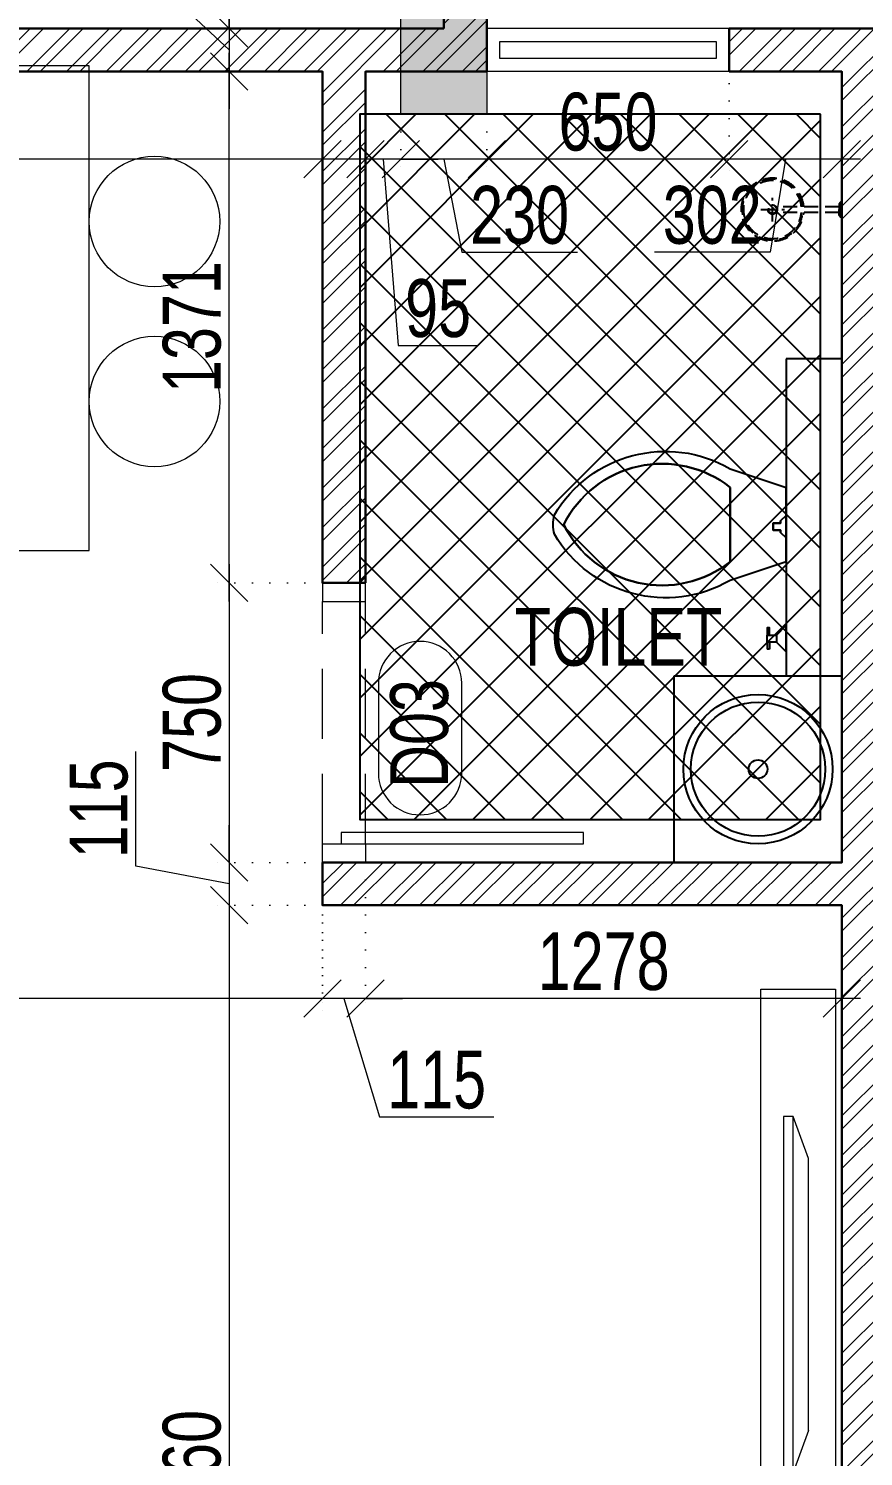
# Model space of a CAD drawing. Header units: inches. Extents: x 785882 to 928568, y 496782 to 576896.
# Drawn here: x 834435 to 836673, y 526838 to 530667 of the extents above; entities that cross this region are included whole.
import ezdxf
from ezdxf.enums import TextEntityAlignment as Align

# ---------------------------------------------------------------- set-up
doc = ezdxf.new("R2010")
doc.units = ezdxf.units.IN
doc.header["$LTSCALE"] = 750
doc.header["$MEASUREMENT"] = 0
doc.linetypes.add('DOT', pattern=[0.25, 0, -0.25])
doc.linetypes.add('HIDDEN', pattern=[0.375, 0.25, -0.125])
for name, color, linetype, lineweight in [('COLUMN', 5, 'Continuous', 13), ('DIMENSION WORKING-MSA', 222, 'Continuous', 13), ('DOOR NO-MSA', 4, 'Continuous', 9), ('DOOR-MSA', 50, 'Continuous', 13), ('ELE-01-MSA', 7, 'Continuous', 30), ('FURNITURE-MSA', 251, 'Continuous', 5), ('TEXT ROOM NAME-MSA', 210, 'Continuous', 13), ('WALL HATCH-MSA', 251, 'Continuous', 9), ('WALL-MSA', 32, 'Continuous', 30), ('WINDOW-MSA', 50, 'Continuous', 13)]:
    doc.layers.add(name, color=color, linetype=linetype, lineweight=lineweight)
for name, color, linetype in [('HATCH-SUNK 300MM-MSA', 47, 'Continuous'), ('P.FIXTURE', 7, 'Continuous'), ('R.C.C HATCH-MSA', 250, 'Continuous')]:
    doc.layers.add(name, color=color, linetype=linetype)
doc.styles.add('AR', font='swisscl.ttf')
doc.styles.add('Arial-Reg+0.8Sc', font='swisscl.ttf')
doc.styles.add('MtXpl_Swis721_LtCn_B', font='swisscl.ttf')
doc.dimstyles.new('WORKING DIM', dxfattribs={"dimtxt": 155, "dimasz": 100, "dimexe": 50, "dimexo": 0, "dimgap": 20, "dimtad": 1, "dimdec": 0, "dimzin": 0, "dimdsep": 46, "dimtxsty": 'AR', "dimblk": 'OBLIQUE', "dimcen": 0.09, "dimdle": 50, "dimclrd": 256, "dimclre": 250, "dimclrt": 256, "dimadec": 0, "dimazin": 0, "dimtfac": 1, "dimtdec": 0, "dimtofl": 0, "dimtmove": 1, "dimatfit": 0, "dimfxl": 1, "dimtolj": 1, "dimtzin": 0, "dimlwd": -1, "dimlwe": -1, "dimarcsym": 0})

# ---------------------------------------------------------------- blocks, each defined once
blk = doc.blocks.new('BLOCK-G & H TYPICAL COLOUMN')
at = {"layer": 'R.C.C HATCH-MSA'}
h = blk.add_hatch(color=256, dxfattribs=at)
h.dxf.hatch_style = 1
h.paths.add_polyline_path([(172697.62, -104207.75), (172688.57, -104207.75), (172688.57, -104255), (172697.62, -104255)])
h.paths.add_polyline_path([(172327.12, -104207.75), (172336.18, -104207.75), (172336.18, -104255), (172327.12, -104255)])
h.paths.add_polyline_path([(172819.88, -104207.75), (172819.88, -104216.81), (172867.12, -104216.81), (172867.12, -104207.75)])
h.paths.add_polyline_path([(172204.87, -104207.75), (172204.87, -104216.81), (172157.62, -104216.81), (172157.62, -104207.75)])
h.paths.add_polyline_path([(172561.18, -104240.06), (172552.12, -104240.06), (172552.12, -104287.31), (172561.18, -104287.31)])
h.paths.add_polyline_path([(172463.57, -104240.06), (172472.62, -104240.06), (172472.62, -104287.31), (172463.57, -104287.31)])
h.paths.add_polyline_path([(172177.87, -104422.2), (172177.87, -104431.25), (172130.62, -104431.25), (172130.62, -104422.2)])
h.paths.add_polyline_path([(172894.12, -104422.2), (172894.12, -104431.25), (172846.88, -104431.25), (172846.88, -104422.2)])
h.paths.add_polyline_path([(172336.12, -104486.75), (172336.12, -104495.81), (172288.87, -104495.81), (172288.87, -104486.75)])
h.paths.add_polyline_path([(172202.62, -104543.75), (172202.62, -104552.81), (172155.37, -104552.81), (172155.37, -104543.75)])
h.paths.add_polyline_path([(172822.13, -104543.75), (172822.13, -104552.81), (172869.37, -104552.81), (172869.37, -104543.75)])
h.paths.add_polyline_path([(172516.9, -104495.81), (172507.85, -104495.81), (172507.85, -104448.56), (172516.9, -104448.56)])
h.paths.add_polyline_path([(172697.62, -104104.25), (172688.57, -104104.25), (172688.57, -104057.01), (172697.62, -104057.01)])
h.paths.add_polyline_path([(172327.12, -104104.25), (172336.18, -104104.25), (172336.18, -104057.01), (172327.12, -104057.01)])
h.paths.add_polyline_path([(172819.88, -104104.25), (172819.88, -104095.2), (172867.12, -104095.2), (172867.12, -104104.25)])
h.paths.add_polyline_path([(172204.87, -104104.25), (172204.87, -104095.2), (172157.62, -104095.2), (172157.62, -104104.25)])
h.paths.add_polyline_path([(172561.18, -104071.94), (172552.12, -104071.94), (172552.12, -104024.7), (172561.18, -104024.7)])
h.paths.add_polyline_path([(172463.57, -104071.94), (172472.62, -104071.94), (172472.62, -104024.7), (172463.57, -104024.7)])
h.paths.add_polyline_path([(172177.87, -103889.81), (172177.87, -103880.75), (172130.62, -103880.75), (172130.62, -103889.81)])
h.paths.add_polyline_path([(172894.12, -103889.81), (172894.12, -103880.75), (172846.88, -103880.75), (172846.88, -103889.81)])
h.paths.add_polyline_path([(172336.12, -103825.25), (172336.12, -103816.2), (172288.87, -103816.2), (172288.87, -103825.25)])
h.paths.add_polyline_path([(172202.62, -103768.25), (172202.62, -103759.2), (172155.37, -103759.2), (172155.37, -103768.25)])
h.paths.add_polyline_path([(172822.13, -103768.25), (172822.13, -103759.2), (172869.37, -103759.2), (172869.37, -103768.25)])
h.paths.add_polyline_path([(172516.9, -103816.2), (172507.85, -103816.2), (172507.85, -103863.44), (172516.9, -103863.44)])
h.paths.add_polyline_path([(172548.37, -103699.31), (172548.37, -103690.25), (172595.62, -103690.25), (172595.62, -103699.31)])
h.paths.add_polyline_path([(172476.37, -103699.31), (172476.37, -103690.25), (172429.13, -103690.25), (172429.13, -103699.31)])
h.paths.add_polyline_path([(172726.82, -103612.31), (172726.82, -103603.25), (172774.06, -103603.25), (172774.06, -103612.31)])
h.paths.add_polyline_path([(172297.93, -103612.31), (172297.93, -103603.25), (172250.69, -103603.25), (172250.69, -103612.31)])
h.paths.add_polyline_path([(172920.37, -103523.81), (172920.37, -103514.75), (172857.56, -103514.75), (172857.56, -103523.81)])
h.paths.add_polyline_path([(172104.37, -103523.81), (172104.37, -103514.75), (172167.19, -103514.75), (172167.19, -103523.81)])
h.paths.add_polyline_path([(172476.37, -103492.94), (172467.32, -103492.94), (172467.32, -103445.7), (172476.37, -103445.7)])
h.paths.add_polyline_path([(172548.37, -103492.94), (172557.43, -103492.94), (172557.43, -103445.7), (172548.37, -103445.7)])
h.paths.add_polyline_path([(172663.43, -103454.75), (172759.5, -103454.75), (172759.5, -103349.7), (172663.43, -103349.7), (172663.43, -103358.75), (172750.44, -103358.75), (172750.44, -103445.7), (172663.43, -103445.7)])
h.paths.add_polyline_path([(172361.32, -103454.75), (172265.25, -103454.75), (172265.25, -103349.7), (172361.32, -103349.7), (172361.32, -103358.75), (172274.31, -103358.75), (172274.31, -103445.7), (172361.32, -103445.7)])
h.paths.add_polyline_path([(172428.37, -103358.75), (172419.32, -103358.75), (172419.32, -103311.51), (172428.37, -103311.51)])
h.paths.add_polyline_path([(172428.37, -103132.74), (172419.32, -103132.74), (172419.32, -103179.99), (172428.37, -103179.99)])
h.paths.add_polyline_path([(172151.62, -103286.75), (172151.62, -103277.7), (172104.37, -103277.7), (172104.37, -103286.75)])
h.paths.add_polyline_path([(172245.43, -103162.74), (172245.43, -103153.68), (172198.19, -103153.68), (172198.19, -103162.74)])
h.paths.add_polyline_path([(172428.37, -103021.25), (172419.32, -103021.25), (172419.32, -103068.5), (172428.37, -103068.5)])
h.paths.add_polyline_path([(172245.43, -102997.25), (172236.37, -102997.25), (172236.37, -103044.5), (172245.43, -103044.5)])
h.paths.add_polyline_path([(172104.37, -102997.25), (172104.37, -103006.31), (172151.62, -103006.31), (172151.62, -102997.25)])
h.paths.add_polyline_path([(172596.37, -103358.75), (172605.43, -103358.75), (172605.43, -103311.51), (172596.37, -103311.51)])
h.paths.add_polyline_path([(172596.37, -103132.74), (172605.43, -103132.74), (172605.43, -103179.99), (172596.37, -103179.99)])
h.paths.add_polyline_path([(172873.13, -103286.75), (172873.13, -103277.7), (172920.37, -103277.7), (172920.37, -103286.75)])
h.paths.add_polyline_path([(172779.32, -103162.74), (172779.32, -103153.68), (172826.56, -103153.68), (172826.56, -103162.74)])
h.paths.add_polyline_path([(172596.37, -103021.25), (172605.43, -103021.25), (172605.43, -103068.5), (172596.37, -103068.5)])
h.paths.add_polyline_path([(172779.32, -102997.25), (172788.37, -102997.25), (172788.37, -103044.5), (172779.32, -103044.5)])
h.paths.add_polyline_path([(172920.37, -102997.25), (172920.37, -103006.31), (172873.13, -103006.31), (172873.13, -102997.25)])
h.paths.add_polyline_path([(172548.37, -104612.7), (172548.37, -104621.75), (172595.62, -104621.75), (172595.62, -104612.7)])
h.paths.add_polyline_path([(172476.37, -104612.7), (172476.37, -104621.75), (172429.13, -104621.75), (172429.13, -104612.7)])
h.paths.add_polyline_path([(172297.93, -104699.7), (172297.93, -104708.75), (172250.69, -104708.75), (172250.69, -104699.7)])
h.paths.add_polyline_path([(172104.37, -104788.2), (172104.37, -104797.25), (172167.19, -104797.25), (172167.19, -104788.2)])
h.paths.add_polyline_path([(172726.82, -104699.7), (172726.82, -104708.75), (172774.06, -104708.75), (172774.06, -104699.7)])
h.paths.add_polyline_path([(172920.37, -104788.2), (172920.37, -104797.25), (172857.56, -104797.25), (172857.56, -104788.2)])
h.paths.add_polyline_path([(172476.37, -104819.06), (172467.32, -104819.06), (172467.32, -104866.31), (172476.37, -104866.31)])
h.paths.add_polyline_path([(172548.37, -104819.06), (172557.43, -104819.06), (172557.43, -104866.31), (172548.37, -104866.31)])
h.paths.add_polyline_path([(172663.43, -104857.25), (172759.5, -104857.25), (172759.5, -104962.31), (172663.43, -104962.31), (172663.43, -104953.25), (172750.44, -104953.25), (172750.44, -104866.31), (172663.43, -104866.31)])
h.paths.add_polyline_path([(172361.32, -104857.25), (172265.25, -104857.25), (172265.25, -104962.31), (172361.32, -104962.31), (172361.32, -104953.25), (172274.31, -104953.25), (172274.31, -104866.31), (172361.32, -104866.31)])
h.paths.add_polyline_path([(172428.37, -104953.25), (172419.32, -104953.25), (172419.32, -105000.5), (172428.37, -105000.5)])
h.paths.add_polyline_path([(172428.37, -105178.31), (172419.32, -105178.31), (172419.32, -105131.06), (172428.37, -105131.06)])
h.paths.add_polyline_path([(172151.62, -105025.25), (172151.62, -105034.31), (172104.37, -105034.31), (172104.37, -105025.25)])
h.paths.add_polyline_path([(172245.43, -105072.5), (172236.37, -105072.5), (172236.37, -105025.25), (172245.43, -105025.25)])
h.paths.add_polyline_path([(172428.37, -105290.75), (172419.32, -105290.75), (172419.32, -105243.51), (172428.37, -105243.51)])
h.paths.add_polyline_path([(172245.43, -105314.75), (172236.37, -105314.75), (172236.37, -105267.51), (172245.43, -105267.51)])
h.paths.add_polyline_path([(172104.37, -105277.35), (172113.43, -105277.35), (172113.43, -105314.75), (172104.37, -105314.75)])
h.paths.add_polyline_path([(172596.37, -104953.25), (172605.43, -104953.25), (172605.43, -105000.5), (172596.37, -105000.5)])
h.paths.add_polyline_path([(172596.37, -105178.31), (172605.43, -105178.31), (172605.43, -105131.06), (172596.37, -105131.06)])
h.paths.add_polyline_path([(172873.13, -105025.25), (172873.13, -105034.31), (172920.37, -105034.31), (172920.37, -105025.25)])
h.paths.add_polyline_path([(172788.37, -105025.25), (172779.32, -105025.25), (172779.32, -105072.5), (172788.37, -105072.5)])
h.paths.add_polyline_path([(172596.37, -105290.75), (172605.43, -105290.75), (172605.43, -105243.51), (172596.37, -105243.51)])
h.paths.add_polyline_path([(172779.32, -105314.75), (172788.37, -105314.75), (172788.37, -105267.51), (172779.32, -105267.51)])
h.paths.add_polyline_path([(172911.32, -105314.75), (172920.37, -105314.75), (172920.37, -105277.35), (172911.32, -105277.35)])
h.paths.add_polyline_path([(172688.63, -104486.75), (172688.63, -104495.81), (172735.87, -104495.81), (172735.87, -104486.75)])
h.paths.add_polyline_path([(172688.63, -103825.25), (172688.63, -103816.2), (172735.87, -103816.2), (172735.87, -103825.25)])
at = {"layer": 'COLUMN'}
blk.add_lwpolyline([(172463.57, -104240.06), (172472.62, -104240.06), (172472.62, -104287.31), (172463.57, -104287.31)], close=True, dxfattribs=at)
blk = doc.blocks.new('G$C7997B730')
at = {"layer": 'FURNITURE-MSA'}
for p, q in [((36, 1324.9, 0), (0, 1324.9, 0)), ((0, 1324.9, 0), (0, 0, 0)), ((36, 1324.9, 0), (0, 1324.9, 0)), ((92.7, 1168.8, 0), (36, 1324.9, 0)), ((36, 0, 0), (36, 1324.9, 0)), ((92.7, 1168.8, 0), (36, 1324.9, 0)), ((92.7, 156.1, 0), (92.7, 1168.8, 0)), ((92.7, 156.1, 0), (36, 0, 0)), ((36, 0, 0), (0, 0, 0))]:
    blk.add_line(p, q, dxfattribs=at)
blk = doc.blocks.new('A$Ca69f7aba')
at = {"layer": 'WINDOW-MSA', "ltscale": 5000}
for points in [[(-750, 0), (-700, 0), (-700, -115), (-750, -115)], [(0, 0), (-50, 0), (-50, -115), (0, -115)], [(-50, -50), (-50, -700), (-80, -700), (-80, -50)]]:
    blk.add_lwpolyline(points, close=True, dxfattribs=at)
at = {"layer": 'WINDOW-MSA', "linetype": 'HIDDEN'}
blk.add_lwpolyline([(-50, 0), (-700, 0)], dxfattribs=at)
at = {"layer": 'WINDOW-MSA', "linetype": 'HIDDEN', "elevation": 0}
blk.add_lwpolyline([(-50, -115), (-700, -115)], dxfattribs=at)
blk = doc.blocks.new('t4tgg34')
for points in [[(375405.3, -62759.1), (375390.8, -62744.6), (375390.8, -62738.4), (375370.8, -62738.4), (375370.8, -62719.7), (375390.8, -62719.7), (375390.8, -62713.4), (375405.3, -62699), (375405.3, -62635.1), (375255.5, -62585.2, 0.412342), (374784.6, -62708.9, 0.132891), (374784.6, -62761, 0.412336), (375255.5, -62884.7), (375405.3, -62834.8)], [(375255.5, -62834.8, -0.475238), (374809.5, -62734.9, -0.475243), (375255.5, -62635.1)]]:
    blk.add_lwpolyline(points, format="xyb", close=True)
blk.add_lwpolyline([(375255.5, -62834.8), (375255.5, -62635.1, 0.475243), (374809.5, -62734.9, 0.475238), (375255.5, -62834.8, 0.489246)], format="xyb")
blk.add_lwpolyline([(375405.3, -62635.1), (375405.3, -62699), (375390.8, -62713.4), (375390.8, -62719.7), (375370.8, -62719.7), (375370.8, -62738.4), (375390.8, -62738.4), (375390.8, -62744.6), (375405.3, -62759.1), (375405.3, -62699), (375405.3, -62834.8)])
blk = doc.blocks.new('9')
at = {"linetype": 'Continuous'}
for p, q in [((709869.5, -390414.7), (709869.5, -390433.8)), ((709875.9, -390433.8), (709869.5, -390433.8)), ((709875.9, -390414.7), (709875.9, -390433.8))]:
    blk.add_line(p, q, dxfattribs=at)
for points in [[(709894.9, -390395.7), (709920.3, -390370.3), (709920.3, -390440.1), (709894.9, -390414.7)], [(709875.9, -390395.7), (709875.9, -390376.6), (709869.5, -390376.6), (709869.5, -390395.7)]]:
    blk.add_lwpolyline(points, dxfattribs=at)
blk.add_lwpolyline([(709894.9, -390414.7), (709869.5, -390414.7), (709869.5, -390395.7), (709894.9, -390395.7)], close=True, dxfattribs=at)
blk = doc.blocks.new('SHOWE')
at = {"linetype": 'HIDDEN', "ltscale": 0.2}
for p, q in [((3964261.3, -1171717.9), (3964261.3, -1171674.7)), ((3964261.3, -1171674.7), (3964263.3, -1171674.7)), ((3964264.2, -1171676.3), (3964264.2, -1171716.3)), ((3964268.7, -1171680.5), (3964268.7, -1171696.3)), ((3964268.7, -1171688.6), (3964437.5, -1171688.6)), ((3964268.7, -1171712), (3964268.7, -1171696.3)), ((3964479.2, -1171696.3), (3964415.6, -1171696.3)), ((3964447.4, -1171664.5), (3964447.4, -1171728.1)), ((3964261.3, -1171717.9), (3964263.3, -1171717.9)), ((3964268.7, -1171704), (3964437.5, -1171704))]:
    blk.add_line(p, q, dxfattribs=at)
for radius in [12.5, 10.6]:
    blk.add_circle((3964447.4, -1171696.3), radius, dxfattribs=at)
for centre, radius, start, end in [((3964447.4, -1171696.3), 84.1, 185.2383, 174.7617), ((3964447.4, -1171696.3), 81.4, 185.4105, 174.5895), ((3964447.4, -1171696.3), 78, 185.6496, 174.3504), ((3964262.4, -1171676.3), 1.76, 358.0282, 62.0821), ((3964259.8, -1171685.3), 10.1, 28.3436, 64.2104), ((3964262.4, -1171716.3), 1.76, 297.9179, 1.9718), ((3964259.8, -1171707.2), 10.1, 295.7896, 331.6564)]:
    blk.add_arc(centre, radius, start, end, dxfattribs=at)
blk = doc.blocks.new('Win-Tag-03')
blk.add_lwpolyline([(-130, 120), (130, 120, -0.414214), (250, 0), (250, 0, -0.414214), (130, -120), (-130, -120, -0.414214), (-250, 0), (-250, 0, -0.414214)], format="xyb", close=True)
blk = doc.blocks.new('_Oblique')
at = {"color": 0, "linetype": 'ByBlock', "lineweight": -2}
blk.add_line((-0.5, -0.5), (0.5, 0.5), dxfattribs=at)
blk = doc.blocks.new('*D1107')
at = {"layer": 'Defpoints', "color": 0, "ltscale": 0.25, "transparency": 16777216}
for p in [(835337.7, 528430.7, 0), (836615.2, 528315.7), (835337.7, 528065.7)]:
    blk.add_point(p, dxfattribs=at)
at = {"layer": 'DIMENSION WORKING-MSA', "color": 250, "linetype": 'DOT', "ltscale": 0.25, "transparency": 16777216}
for p, q in [((835337.7, 528430.7), (835337.7, 528015.7)), ((836615.2, 528315.7), (836615.2, 528015.7))]:
    blk.add_line(p, q, dxfattribs=at)
at = {"layer": 'DIMENSION WORKING-MSA', "ltscale": 0.25, "transparency": 16777216}
blk.add_line((836665.2, 528065.7), (835287.7, 528065.7), dxfattribs=at)
at = {"layer": 'DIMENSION WORKING-MSA', "ltscale": 0.25, "transparency": 16777216, "xscale": 100, "yscale": 100, "zscale": 100, "rotation": 180}
blk.add_blockref('_Oblique', (835337.7, 528065.7), dxfattribs=at)
at = {"layer": 'DIMENSION WORKING-MSA', "ltscale": 0.25, "transparency": 16777216, "xscale": 100, "yscale": 100, "zscale": 100}
blk.add_blockref('_Oblique', (836615.2, 528065.7), dxfattribs=at)
at = {"layer": 'DIMENSION WORKING-MSA', "ltscale": 0.25, "transparency": 16777216, "insert": (835976.4, 528165), "char_height": 155, "attachment_point": 5, "style": 'AR'}
blk.add_mtext('\\A1;1278', dxfattribs=at)
blk = doc.blocks.new('*D1108')
at = {"layer": 'Defpoints', "color": 0, "ltscale": 0.25, "transparency": 16777216}
for p in [(835222.7, 528315.7), (832197.3, 528065.7), (832197.3, 528065.7)]:
    blk.add_point(p, dxfattribs=at)
at = {"layer": 'DIMENSION WORKING-MSA', "color": 250, "linetype": 'DOT', "ltscale": 0.25, "transparency": 16777216}
for p, q in [((835222.7, 528315.7), (835222.7, 528015.7)), ((832197.3, 528065.7), (832197.3, 528115.7))]:
    blk.add_line(p, q, dxfattribs=at)
at = {"layer": 'DIMENSION WORKING-MSA', "ltscale": 0.25, "transparency": 16777216}
blk.add_line((835272.7, 528065.7), (832147.3, 528065.7), dxfattribs=at)
at = {"layer": 'DIMENSION WORKING-MSA', "ltscale": 0.25, "transparency": 16777216, "xscale": 100, "yscale": 100, "zscale": 100, "rotation": 180}
blk.add_blockref('_Oblique', (832197.3, 528065.7), dxfattribs=at)
at = {"layer": 'DIMENSION WORKING-MSA', "ltscale": 0.25, "transparency": 16777216, "xscale": 100, "yscale": 100, "zscale": 100}
blk.add_blockref('_Oblique', (835222.7, 528065.7), dxfattribs=at)
at = {"layer": 'DIMENSION WORKING-MSA', "ltscale": 0.25, "transparency": 16777216, "insert": (833710, 528165.1), "char_height": 155, "attachment_point": 5, "style": 'AR'}
blk.add_mtext('\\A1;3025', dxfattribs=at)
blk = doc.blocks.new('*D1081')
at = {"layer": 'Defpoints', "color": 0, "ltscale": 0.25, "transparency": 16777216}
for p in [(833097.3, 530566.6), (833097.3, 530316.6), (835222.7, 530316.6)]:
    blk.add_point(p, dxfattribs=at)
at = {"layer": 'DIMENSION WORKING-MSA', "color": 250, "linetype": 'DOT', "ltscale": 0.25, "transparency": 16777216}
for p, q in [((833097.3, 530566.6), (833097.3, 530266.6)), ((835222.7, 530316.6), (835222.7, 530366.6))]:
    blk.add_line(p, q, dxfattribs=at)
at = {"layer": 'DIMENSION WORKING-MSA', "ltscale": 0.25, "transparency": 16777216}
blk.add_line((835272.7, 530316.6), (833047.3, 530316.6), dxfattribs=at)
at = {"layer": 'DIMENSION WORKING-MSA', "ltscale": 0.25, "transparency": 16777216, "xscale": 100, "yscale": 100, "zscale": 100, "rotation": 180}
blk.add_blockref('_Oblique', (833097.3, 530316.6), dxfattribs=at)
at = {"layer": 'DIMENSION WORKING-MSA', "ltscale": 0.25, "transparency": 16777216, "xscale": 100, "yscale": 100, "zscale": 100}
blk.add_blockref('_Oblique', (835222.7, 530316.6), dxfattribs=at)
at = {"layer": 'DIMENSION WORKING-MSA', "ltscale": 0.25, "transparency": 16777216, "insert": (834160, 530415.9), "char_height": 155, "attachment_point": 5, "style": 'AR'}
blk.add_mtext('\\A1;2125', dxfattribs=at)
blk = doc.blocks.new('*D1082')
at = {"layer": 'Defpoints', "color": 0, "ltscale": 0.25, "transparency": 16777216}
for p in [(836313, 530566.6), (836615.2, 530551.6), (836313, 530316.6)]:
    blk.add_point(p, dxfattribs=at)
at = {"layer": 'DIMENSION WORKING-MSA', "color": 250, "linetype": 'DOT', "ltscale": 0.25, "transparency": 16777216}
for p, q in [((836313, 530566.6), (836313, 530266.6)), ((836615.2, 530551.6), (836615.2, 530266.6))]:
    blk.add_line(p, q, dxfattribs=at)
at = {"layer": 'DIMENSION WORKING-MSA', "ltscale": 0.25, "transparency": 16777216}
for p, q in [((836665.2, 530316.6), (836263, 530316.6)), ((836464.1, 530316.6), (836422.7, 530066.6)), ((836422.7, 530066.6), (836112.3, 530066.6))]:
    blk.add_line(p, q, dxfattribs=at)
at = {"layer": 'DIMENSION WORKING-MSA', "ltscale": 0.25, "transparency": 16777216, "xscale": 100, "yscale": 100, "zscale": 100, "rotation": 180}
blk.add_blockref('_Oblique', (836313, 530316.6), dxfattribs=at)
at = {"layer": 'DIMENSION WORKING-MSA', "ltscale": 0.25, "transparency": 16777216, "xscale": 100, "yscale": 100, "zscale": 100}
blk.add_blockref('_Oblique', (836615.2, 530316.6), dxfattribs=at)
at = {"layer": 'DIMENSION WORKING-MSA', "ltscale": 0.25, "transparency": 16777216, "insert": (836267.5, 530166), "char_height": 155, "attachment_point": 5, "style": 'AR'}
blk.add_mtext('\\A1;302', dxfattribs=at)
blk = doc.blocks.new('*D1083')
at = {"layer": 'Defpoints', "color": 0, "ltscale": 0.25, "transparency": 16777216}
for p in [(836313, 530566.6), (835663, 530436.6), (835663, 530316.6)]:
    blk.add_point(p, dxfattribs=at)
at = {"layer": 'DIMENSION WORKING-MSA', "color": 250, "linetype": 'DOT', "ltscale": 0.25, "transparency": 16777216}
for p, q in [((836313, 530566.6), (836313, 530266.6)), ((835663, 530436.6), (835663, 530266.6))]:
    blk.add_line(p, q, dxfattribs=at)
at = {"layer": 'DIMENSION WORKING-MSA', "ltscale": 0.25, "transparency": 16777216}
blk.add_line((836363, 530316.6), (835613, 530316.6), dxfattribs=at)
at = {"layer": 'DIMENSION WORKING-MSA', "ltscale": 0.25, "transparency": 16777216, "xscale": 100, "yscale": 100, "zscale": 100, "rotation": 180}
blk.add_blockref('_Oblique', (835663, 530316.6), dxfattribs=at)
at = {"layer": 'DIMENSION WORKING-MSA', "ltscale": 0.25, "transparency": 16777216, "xscale": 100, "yscale": 100, "zscale": 100}
blk.add_blockref('_Oblique', (836313, 530316.6), dxfattribs=at)
at = {"layer": 'DIMENSION WORKING-MSA', "ltscale": 0.25, "transparency": 16777216, "insert": (835988, 530415.9), "char_height": 155, "attachment_point": 5, "style": 'AR'}
blk.add_mtext('\\A1;650', dxfattribs=at)
blk = doc.blocks.new('*D1084')
at = {"layer": 'Defpoints', "color": 0, "ltscale": 0.25, "transparency": 16777216}
for p in [(835433, 530436.6), (835663, 530436.6), (835433, 530316.6)]:
    blk.add_point(p, dxfattribs=at)
at = {"layer": 'DIMENSION WORKING-MSA', "color": 250, "linetype": 'DOT', "ltscale": 0.25, "transparency": 16777216}
for p, q in [((835433, 530436.6), (835433, 530266.6)), ((835663, 530436.6), (835663, 530266.6))]:
    blk.add_line(p, q, dxfattribs=at)
at = {"layer": 'DIMENSION WORKING-MSA', "ltscale": 0.25, "transparency": 16777216}
for p, q in [((835713, 530316.6), (835383, 530316.6)), ((835548, 530316.6), (835595.9, 530066.6)), ((835595.9, 530066.6), (835906.6, 530066.6))]:
    blk.add_line(p, q, dxfattribs=at)
at = {"layer": 'DIMENSION WORKING-MSA', "ltscale": 0.25, "transparency": 16777216, "xscale": 100, "yscale": 100, "zscale": 100, "rotation": 180}
blk.add_blockref('_Oblique', (835433, 530316.6), dxfattribs=at)
at = {"layer": 'DIMENSION WORKING-MSA', "ltscale": 0.25, "transparency": 16777216, "xscale": 100, "yscale": 100, "zscale": 100}
blk.add_blockref('_Oblique', (835663, 530316.6), dxfattribs=at)
at = {"layer": 'DIMENSION WORKING-MSA', "ltscale": 0.25, "transparency": 16777216, "insert": (835751.2, 530166), "char_height": 155, "attachment_point": 5, "style": 'AR'}
blk.add_mtext('\\A1;230', dxfattribs=at)
blk = doc.blocks.new('*D1090')
at = {"layer": 'Defpoints', "color": 0, "ltscale": 0.25, "transparency": 16777216}
for p in [(835337.7, 530551.6), (835433, 530436.6), (835337.7, 530316.6)]:
    blk.add_point(p, dxfattribs=at)
at = {"layer": 'DIMENSION WORKING-MSA', "color": 250, "linetype": 'DOT', "ltscale": 0.25, "transparency": 16777216}
for p, q in [((835337.7, 530551.6), (835337.7, 530266.6)), ((835433, 530436.6), (835433, 530266.6))]:
    blk.add_line(p, q, dxfattribs=at)
at = {"layer": 'DIMENSION WORKING-MSA', "ltscale": 0.25, "transparency": 16777216}
for p, q in [((835337.7, 530316.6), (835237.7, 530316.6)), ((835433, 530316.6), (835337.7, 530316.6)), ((835385.4, 530316.6), (835425.7, 529816.6)), ((835433, 530316.6), (835533, 530316.6)), ((835425.7, 529816.6), (835639.6, 529816.6))]:
    blk.add_line(p, q, dxfattribs=at)
at = {"layer": 'DIMENSION WORKING-MSA', "ltscale": 0.25, "transparency": 16777216, "xscale": 100, "yscale": 100, "zscale": 100}
blk.add_blockref('_Oblique', (835337.7, 530316.6), dxfattribs=at)
at = {"layer": 'DIMENSION WORKING-MSA', "ltscale": 0.25, "transparency": 16777216, "xscale": 100, "yscale": 100, "zscale": 100, "rotation": 180}
blk.add_blockref('_Oblique', (835433, 530316.6), dxfattribs=at)
at = {"layer": 'DIMENSION WORKING-MSA', "ltscale": 0.25, "transparency": 16777216, "insert": (835532.6, 529915.9), "char_height": 155, "attachment_point": 5, "style": 'AR'}
blk.add_mtext('\\A1;95', dxfattribs=at)
blk = doc.blocks.new('*D1091')
at = {"layer": 'Defpoints', "color": 0, "ltscale": 0.25, "transparency": 16777216}
for p in [(835222.7, 528430.7), (835337.7, 528430.7, 0), (835222.7, 528065.7)]:
    blk.add_point(p, dxfattribs=at)
at = {"layer": 'DIMENSION WORKING-MSA', "color": 250, "linetype": 'DOT', "ltscale": 0.25, "transparency": 16777216}
for p, q in [((835222.7, 528430.7), (835222.7, 528015.7)), ((835337.7, 528430.7), (835337.7, 528015.7))]:
    blk.add_line(p, q, dxfattribs=at)
at = {"layer": 'DIMENSION WORKING-MSA', "ltscale": 0.25, "transparency": 16777216}
for p, q in [((835222.7, 528065.7), (835122.7, 528065.7)), ((835337.7, 528065.7), (835222.7, 528065.7)), ((835280.2, 528065.7), (835375.4, 527748.4)), ((835337.7, 528065.7), (835437.7, 528065.7)), ((835375.4, 527748.4), (835682.2, 527748.4))]:
    blk.add_line(p, q, dxfattribs=at)
at = {"layer": 'DIMENSION WORKING-MSA', "ltscale": 0.25, "transparency": 16777216, "xscale": 100, "yscale": 100, "zscale": 100}
blk.add_blockref('_Oblique', (835222.7, 528065.7), dxfattribs=at)
at = {"layer": 'DIMENSION WORKING-MSA', "ltscale": 0.25, "transparency": 16777216, "xscale": 100, "yscale": 100, "zscale": 100, "rotation": 180}
blk.add_blockref('_Oblique', (835337.7, 528065.7), dxfattribs=at)
at = {"layer": 'DIMENSION WORKING-MSA', "ltscale": 0.25, "transparency": 16777216, "insert": (835528.8, 527847.5), "char_height": 155, "attachment_point": 5, "style": 'AR'}
blk.add_mtext('\\A1;115', dxfattribs=at)
blk = doc.blocks.new('*D1061')
at = {"layer": 'Defpoints', "color": 0, "ltscale": 0.25, "transparency": 16777216}
for p in [(834972.7, 533714.2), (834972.7, 530666.6), (834972.7, 530666.6)]:
    blk.add_point(p, dxfattribs=at)
at = {"layer": 'DIMENSION WORKING-MSA', "ltscale": 0.25, "transparency": 16777216}
blk.add_line((834972.7, 533764.2), (834972.7, 530616.6), dxfattribs=at)
at = {"layer": 'DIMENSION WORKING-MSA', "color": 250, "linetype": 'DOT', "ltscale": 0.25, "transparency": 16777216}
for p, q in [((834972.7, 533714.2), (835022.7, 533714.2)), ((834972.7, 530666.6), (835022.7, 530666.6))]:
    blk.add_line(p, q, dxfattribs=at)
at = {"layer": 'DIMENSION WORKING-MSA', "ltscale": 0.25, "transparency": 16777216, "xscale": 100, "yscale": 100, "zscale": 100}
for p, rotation in [((834972.7, 533714.2), 90), ((834972.7, 530666.6), 270)]:
    blk.add_blockref('_Oblique', p, dxfattribs=dict(at, rotation=rotation))
at = {"layer": 'DIMENSION WORKING-MSA', "ltscale": 0.25, "transparency": 16777216, "insert": (834873.2, 532190.4), "char_height": 155, "attachment_point": 5, "rotation": 90, "style": 'AR'}
blk.add_mtext('\\A1;3048', dxfattribs=at)
blk = doc.blocks.new('*D1062')
at = {"layer": 'Defpoints', "color": 0, "ltscale": 0.25, "transparency": 16777216}
for p in [(834972.7, 530666.6), (834972.7, 530551.6), (834972.7, 530551.6)]:
    blk.add_point(p, dxfattribs=at)
at = {"layer": 'DIMENSION WORKING-MSA', "ltscale": 0.25, "transparency": 16777216}
for p, q in [((834722.7, 530842.7), (834722.7, 531149.6)), ((834972.7, 530609.1), (834722.7, 530842.7)), ((834972.7, 530666.6), (834972.7, 530766.6)), ((834972.7, 530666.6), (834972.7, 530551.6)), ((834972.7, 530551.6), (834972.7, 530451.6))]:
    blk.add_line(p, q, dxfattribs=at)
at = {"layer": 'DIMENSION WORKING-MSA', "color": 250, "linetype": 'DOT', "ltscale": 0.25, "transparency": 16777216}
for p, q in [((834972.7, 530666.6), (835022.7, 530666.6)), ((834972.7, 530551.6), (835022.7, 530551.6))]:
    blk.add_line(p, q, dxfattribs=at)
at = {"layer": 'DIMENSION WORKING-MSA', "ltscale": 0.25, "transparency": 16777216, "xscale": 100, "yscale": 100, "zscale": 100}
for p, rotation in [((834972.7, 530666.6), 270), ((834972.7, 530551.6), 90)]:
    blk.add_blockref('_Oblique', p, dxfattribs=dict(at, rotation=rotation))
at = {"layer": 'DIMENSION WORKING-MSA', "ltscale": 0.25, "transparency": 16777216, "insert": (834623.6, 530996.1), "char_height": 155, "attachment_point": 5, "rotation": 90, "style": 'AR'}
blk.add_mtext('\\A1;115', dxfattribs=at)
blk = doc.blocks.new('*D1078')
at = {"layer": 'Defpoints', "color": 0, "ltscale": 0.25, "transparency": 16777216}
for p in [(835222.7, 529180.7), (834972.7, 528430.7), (835222.7, 528430.7)]:
    blk.add_point(p, dxfattribs=at)
at = {"layer": 'DIMENSION WORKING-MSA', "ltscale": 0.25, "transparency": 16777216}
blk.add_line((834972.7, 529230.7), (834972.7, 528380.7), dxfattribs=at)
at = {"layer": 'DIMENSION WORKING-MSA', "color": 250, "linetype": 'DOT', "ltscale": 0.25, "transparency": 16777216}
for p, q in [((835222.7, 529180.7), (834922.7, 529180.7)), ((835222.7, 528430.7), (834922.7, 528430.7))]:
    blk.add_line(p, q, dxfattribs=at)
at = {"layer": 'DIMENSION WORKING-MSA', "ltscale": 0.25, "transparency": 16777216, "xscale": 100, "yscale": 100, "zscale": 100}
for p, rotation in [((834972.7, 529180.7), 90), ((834972.7, 528430.7), 270)]:
    blk.add_blockref('_Oblique', p, dxfattribs=dict(at, rotation=rotation))
at = {"layer": 'DIMENSION WORKING-MSA', "ltscale": 0.25, "transparency": 16777216, "insert": (834873.3, 528805.7), "char_height": 155, "attachment_point": 5, "rotation": 90, "style": 'AR'}
blk.add_mtext('\\A1;750', dxfattribs=at)
blk = doc.blocks.new('*D1079')
at = {"layer": 'Defpoints', "color": 0, "ltscale": 0.25, "transparency": 16777216}
for p in [(835222.7, 528430.7), (834972.7, 528315.7), (835222.7, 528315.7)]:
    blk.add_point(p, dxfattribs=at)
at = {"layer": 'DIMENSION WORKING-MSA', "ltscale": 0.25, "transparency": 16777216}
for p, q in [((834722.7, 528420.9), (834722.7, 528727.7)), ((834972.7, 528430.7), (834972.7, 528530.7)), ((834972.7, 528373.2), (834722.7, 528420.9)), ((834972.7, 528430.7), (834972.7, 528315.7)), ((834972.7, 528315.7), (834972.7, 528215.7))]:
    blk.add_line(p, q, dxfattribs=at)
at = {"layer": 'DIMENSION WORKING-MSA', "color": 250, "linetype": 'DOT', "ltscale": 0.25, "transparency": 16777216}
for p, q in [((835222.7, 528430.7), (834922.7, 528430.7)), ((835222.7, 528315.7), (834922.7, 528315.7))]:
    blk.add_line(p, q, dxfattribs=at)
at = {"layer": 'DIMENSION WORKING-MSA', "ltscale": 0.25, "transparency": 16777216, "xscale": 100, "yscale": 100, "zscale": 100}
for p, rotation in [((834972.7, 528430.7), 270), ((834972.7, 528315.7), 90)]:
    blk.add_blockref('_Oblique', p, dxfattribs=dict(at, rotation=rotation))
at = {"layer": 'DIMENSION WORKING-MSA', "ltscale": 0.25, "transparency": 16777216, "insert": (834623.6, 528574.3), "char_height": 155, "attachment_point": 5, "rotation": 90, "style": 'AR'}
blk.add_mtext('\\A1;115', dxfattribs=at)
blk = doc.blocks.new('*D1080')
at = {"layer": 'Defpoints', "color": 0, "ltscale": 0.25, "transparency": 16777216}
for p in [(834972.7, 530551.6), (835222.7, 530551.6), (835222.7, 529180.7)]:
    blk.add_point(p, dxfattribs=at)
at = {"layer": 'DIMENSION WORKING-MSA', "ltscale": 0.25, "transparency": 16777216}
blk.add_line((834972.7, 529130.7), (834972.7, 530601.6), dxfattribs=at)
at = {"layer": 'DIMENSION WORKING-MSA', "color": 250, "linetype": 'DOT', "ltscale": 0.25, "transparency": 16777216}
for p, q in [((835222.7, 530551.6), (834922.7, 530551.6)), ((835222.7, 529180.7), (834922.7, 529180.7))]:
    blk.add_line(p, q, dxfattribs=at)
at = {"layer": 'DIMENSION WORKING-MSA', "ltscale": 0.25, "transparency": 16777216, "xscale": 100, "yscale": 100, "zscale": 100}
for p, rotation in [((834972.7, 530551.6), 90), ((834972.7, 529180.7), 270)]:
    blk.add_blockref('_Oblique', p, dxfattribs=dict(at, rotation=rotation))
at = {"layer": 'DIMENSION WORKING-MSA', "ltscale": 0.25, "transparency": 16777216, "insert": (834873.3, 529866.1), "char_height": 155, "attachment_point": 5, "rotation": 90, "style": 'AR'}
blk.add_mtext('\\A1;1371', dxfattribs=at)
blk = doc.blocks.new('*D1075')
at = {"layer": 'Defpoints', "color": 0, "ltscale": 0.25, "transparency": 16777216}
for p in [(835222.7, 528315.7), (834972.7, 525255.7), (834972.7, 525255.7)]:
    blk.add_point(p, dxfattribs=at)
at = {"layer": 'DIMENSION WORKING-MSA', "ltscale": 0.25, "transparency": 16777216}
blk.add_line((834972.7, 528365.7), (834972.7, 525205.7), dxfattribs=at)
at = {"layer": 'DIMENSION WORKING-MSA', "color": 250, "linetype": 'DOT', "ltscale": 0.25, "transparency": 16777216}
for p, q in [((835222.7, 528315.7), (834922.7, 528315.7)), ((834972.7, 525255.7), (835022.7, 525255.7))]:
    blk.add_line(p, q, dxfattribs=at)
at = {"layer": 'DIMENSION WORKING-MSA', "ltscale": 0.25, "transparency": 16777216, "xscale": 100, "yscale": 100, "zscale": 100}
for p, rotation in [((834972.7, 528315.7), 90), ((834972.7, 525255.7), 270)]:
    blk.add_blockref('_Oblique', p, dxfattribs=dict(at, rotation=rotation))
at = {"layer": 'DIMENSION WORKING-MSA', "ltscale": 0.25, "transparency": 16777216, "insert": (834873.2, 526785.7), "char_height": 155, "attachment_point": 5, "rotation": 90, "style": 'AR'}
blk.add_mtext('\\A1;3060', dxfattribs=at)
blk = doc.blocks.new('A$C59c041b7')
at = {"layer": 'HATCH-SUNK 300MM-MSA', "transparency": 33554559}
h = blk.add_hatch(dxfattribs=at)
h.set_pattern_fill('ANSI37', color=256, scale=35)
h.set_pattern_definition([(45, (0, 0), (-78.57724, 78.57724), []), (135, (0, 0), (-78.57724, -78.57724), [])])
h.paths.add_polyline_path([(10248.2, -32767.4), (9013.2, -32767.4), (9013.2, -34658.3), (10248.2, -34658.3)])
at = {"layer": 'HATCH-SUNK 300MM-MSA'}
blk.add_lwpolyline([(10248.2, -32767.4), (9013.2, -32767.4), (9013.2, -34658.3), (10248.2, -34658.3)], close=True, dxfattribs=at)
blk = doc.blocks.new('A$Caebde61c')
at = {"layer": 'FURNITURE-MSA'}
for points in [[(8288, -33937.4), (8288, -32637.4), (7413, -32637.4), (7413, -33937.4)], [(10088.2, -35113.3), (10288.2, -35113.3), (10288.2, -36763.3), (10088.2, -36763.3)]]:
    blk.add_lwpolyline(points, close=True, dxfattribs=at)
for centre in [(8463, -33055), (8463, -33537.4)]:
    blk.add_circle(centre, 175, dxfattribs=at)

msp = doc.modelspace()

# ---------------------------------------------------------------- hatches: boundary and pattern name
at = {"layer": 'WALL HATCH-MSA'}
h = msp.add_hatch(dxfattribs=at)
h.set_pattern_fill('ANSI32', color=256, scale=200)
h.paths.add_polyline_path([(831367.3, 533886.7), (831367.3, 533656.7), (832197.3, 533656.7), (832197.3, 533714.2), (835548, 533714.2), (835548, 530666.6), (833097.3, 530666.6), (833097.3, 530551.6), (835222.7, 530551.6), (835222.7, 529180.7), (835337.7, 529180.7), (835337.7, 530551.6), (835663, 530551.6), (835663, 536991.9), (835337.7, 536991.9), (835337.7, 538362.8), (835222.7, 538362.8), (835222.7, 536991.9), (833097.3, 536991.9), (833097.3, 536876.9), (835548, 536876.9), (835548, 533829.2), (832197.3, 533829.2), (832197.3, 533886.7)])
h = msp.add_hatch(dxfattribs=at)
h.set_pattern_fill('ANSI32', color=256, scale=200)
h.paths.add_polyline_path([(836730.2, 530551.6), (837032.3, 530551.6), (837032.3, 530666.6), (836313, 530666.6), (836313, 530551.6), (836615.2, 530551.6), (836615.2, 528430.7), (835222.7, 528430.7), (835222.7, 528315.7), (836615.2, 528315.7), (836615.2, 525255.7), (836557.7, 525255.7), (836557.7, 525140.7), (836787.7, 525140.7), (836787.7, 525255.7), (836730.2, 525255.7), (836730.2, 528315.7), (838122.7, 528315.7), (838122.7, 528430.7), (836730.2, 528430.7)])

# ---------------------------------------------------------------- linework, layer by layer
at = {"layer": 'P.FIXTURE'}
for points in [[(836465.2, 529780.7), (836465.2, 528930.7), (836615.2, 528930.7), (836615.2, 529780.7)], [(836165.2, 528930.7), (836615.2, 528930.7), (836615.2, 528430.7), (836165.2, 528430.7)]]:
    msp.add_lwpolyline(points, close=True, dxfattribs=at)
for radius in [200, 180, 25]:
    msp.add_circle((836390.2, 528680.7), radius, dxfattribs=at)
at = {"layer": 'WALL-MSA'}
for p, q in [((835663, 530551.6), (835663, 536991.9)), ((835548, 530666.6), (835548, 533714.2)), ((835548, 530666.6), (833097.3, 530666.6)), ((836313, 530551.6), (836313, 530666.6)), ((837032.3, 530666.6), (836313, 530666.6)), ((835222.7, 530551.6), (833097.3, 530551.6)), ((835222.7, 530551.6), (835222.7, 529180.7)), ((835663, 530551.6), (835337.7, 530551.6)), ((835337.7, 530551.6), (835337.7, 529180.7)), ((836615.2, 530551.6), (836313, 530551.6)), ((836615.2, 528430.7), (836615.2, 530551.6)), ((835337.7, 529180.7), (835222.7, 529180.7)), ((836615.2, 528430.7), (835222.7, 528430.7)), ((835222.7, 528430.7), (835222.7, 528315.7)), ((836615.2, 528315.7), (835222.7, 528315.7)), ((836615.2, 525255.7), (836615.2, 528315.7))]:
    msp.add_line(p, q, dxfattribs=at)
at = {"layer": 'WINDOW-MSA'}
for p, q in [((836313, 530666.6), (835663, 530666.6)), ((836313, 530551.6), (835663, 530551.6))]:
    msp.add_line(p, q, dxfattribs=at)
msp.add_lwpolyline([(836278, 530631.6), (836278, 530586.6), (835698, 530586.6), (835698, 530631.6)], close=True, dxfattribs=at)

# ---------------------------------------------------------------- block references
at = {"layer": 'COLUMN', "xscale": 25.4, "yscale": 25.4, "zscale": 25.4}
msp.add_blockref('BLOCK-G & H TYPICAL COLOUMN', (-3545141.6, 3179334.2), dxfattribs=at)
at = {"layer": 'DOOR NO-MSA', "xscale": -0.9300595238095237, "yscale": 0.9300595238095237, "zscale": 0.9300595238095237, "rotation": 270.0000000000001}
msp.add_blockref('Win-Tag-03', (835484.3, 528790.7, 0), dxfattribs=at)
at = {"layer": 'DOOR-MSA', "xscale": -1, "rotation": 90}
msp.add_blockref('A$Ca69f7aba', (835222.7, 528430.7, 0), dxfattribs=at)
at = {"layer": 'ELE-01-MSA', "xscale": 0.7200000000000002, "yscale": 0.7200000000000002, "zscale": 0.7200000000000002}
msp.add_blockref('G$C7997B730', (836458.4, 526795.2, 0), dxfattribs=at)
at = {"layer": 'FURNITURE-MSA'}
msp.add_blockref('A$Caebde61c', (826309.5, 563204), dxfattribs=at)
at = {"layer": 'HATCH-SUNK 300MM-MSA'}
msp.add_blockref('A$C59c041b7', (826309.5, 563204), dxfattribs=at)
at = {"layer": 'P.FIXTURE', "lineweight": 30, "rotation": 180}
msp.add_blockref('SHOWE', (4800876.5, -641515.2), dxfattribs=at)
at = {"layer": 'P.FIXTURE', "xscale": -1, "rotation": 180}
msp.add_blockref('t4tgg34', (461059.9, 466601.6), dxfattribs=at)
at = {"layer": 'P.FIXTURE'}
msp.add_blockref('9', (126544.8, 919435.9), dxfattribs=at)

# ---------------------------------------------------------------- texts
at = {"layer": 'DOOR NO-MSA', "style": 'Arial-Reg+0.8Sc'}
msp.add_text('D03', height=155, rotation=90, dxfattribs=at).set_placement((835481.8, 528776.5, 0), align=Align.MIDDLE_CENTER)
at = {"layer": 'TEXT ROOM NAME-MSA', "lineweight": 0, "style": 'MtXpl_Swis721_LtCn_B'}
msp.add_text('TOILET', height=155, dxfattribs=at).set_placement((835737.9, 528958.1))

# ---------------------------------------------------------------- dimensions: what is measured, and where the dimension line sits
at = {"layer": 'DIMENSION WORKING-MSA', "ltscale": 0.25}
for base, p1, p2, picture, middle in [((834972.7, 530666.6), (834972.7, 533714.2), (834972.7, 530666.6), '*D1061', (834873.2, 532190.4)), ((834972.7, 530551.6), (835222.7, 529180.7), (835222.7, 530551.6), '*D1080', (834873.3, 529866.1)), ((834972.7, 528430.7), (835222.7, 529180.7), (835222.7, 528430.7), '*D1078', (834873.3, 528805.7)), ((834972.7, 525255.7), (835222.7, 528315.7), (834972.7, 525255.7), '*D1075', (834873.2, 526785.7))]:
    dim = msp.add_linear_dim(base=base, p1=p1, p2=p2, angle=270, dimstyle='WORKING DIM', dxfattribs=at)
    dim.commit()
    dim.dimension.update_dxf_attribs({"geometry": picture, "text_midpoint": middle})
for base, p1, p2, picture, middle in [((834972.7, 530551.6), (834972.7, 530666.6), (834972.7, 530551.6), '*D1062', (834722.7, 530862.7)), ((834972.7, 528315.7), (835222.7, 528430.7), (835222.7, 528315.7), '*D1079', (834722.7, 528440.9))]:
    dim = msp.add_linear_dim(base=base, p1=p1, p2=p2, angle=270, dimstyle='WORKING DIM', dxfattribs=at)
    dim.commit()
    dim.dimension.update_dxf_attribs({"geometry": picture, "text_midpoint": middle, "dimtype": 160})
for base, p1, p2, picture, middle in [((833097.3, 530316.6), (835222.7, 530316.6), (833097.3, 530566.6), '*D1081', (834160, 530415.9)), ((835663, 530316.6), (836313, 530566.6), (835663, 530436.6), '*D1083', (835988, 530415.9)), ((835222.7, 528065.7), (835337.7, 528430.7, 0), (835222.7, 528430.7), '*D1091', (835395.4, 527847.5)), ((835337.6949531, 528065.6564723), (836615.1949531, 528315.6564723), (835337.6949531, 528430.6564723, 0.0000001), '*D1107', (835976.4449531, 528165.0355679)), ((832197.3, 528065.7), (835222.7, 528315.7), (832197.3, 528065.7), '*D1108', (833710, 528165.1))]:
    dim = msp.add_linear_dim(base=base, p1=p1, p2=p2, dimstyle='WORKING DIM', dxfattribs=at)
    dim.commit()
    dim.dimension.update_dxf_attribs({"geometry": picture, "text_midpoint": middle})
for base, p1, p2, picture, middle in [((835337.7, 530316.6), (835433, 530436.6), (835337.7, 530551.6), '*D1090', (835445.7, 529816.6)), ((836313, 530316.6), (836615.2, 530551.6), (836313, 530566.6), '*D1082', (836402.7, 530066.6)), ((835433, 530316.6), (835663, 530436.6), (835433, 530436.6), '*D1084', (835615.9, 530066.6))]:
    dim = msp.add_linear_dim(base=base, p1=p1, p2=p2, dimstyle='WORKING DIM', dxfattribs=at)
    dim.commit()
    dim.dimension.update_dxf_attribs({"geometry": picture, "text_midpoint": middle, "dimtype": 160})

doc.saveas('drawing.dxf')
